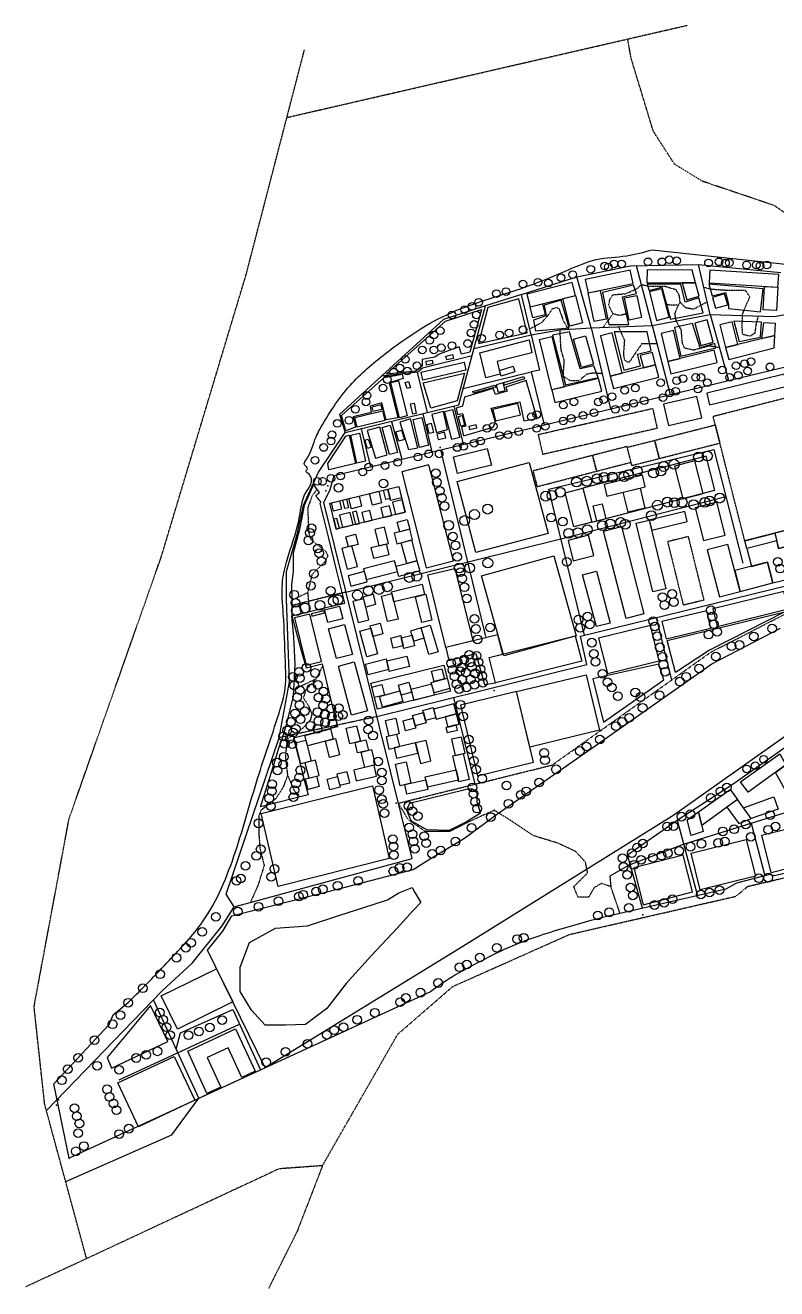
# Model space of a CAD drawing. Header units: metres. Extents: x -41 to 1419, y -123 to 1068.
# Drawn here: x -41 to 667, y -123 to 1068 of the extents above; entities that cross this region are included whole.
import ezdxf

# ---------------------------------------------------------------- set-up
doc = ezdxf.new("R2010")
doc.units = ezdxf.units.M
for name, pattern in [('Border', [0.012, 0.004, -0.001, 0.004, -0.001, 0.001, -0.001]), ('Center', [0.004, 0.0025, -0.0005, 0.0005, -0.0005]), ('DashDot', [0.006, 0.004, -0.001, 0, -0.001]), ('DASHDOTDOT', [5000, 2000, -600, 600, -600, 600, -600]), ('Dashed', [0.01, 0.005, -0.005]), ('DOT', [1200, 600, -600]), ('Hidden', [0.004, 0.002, -0.002])]:
    doc.linetypes.add(name, pattern=pattern)
for name, color, linetype, true_color in [('Buildings', 32, 'Continuous', 0xbf7500), ('bus stops', 225, 'Continuous', 0xa05c8b), ('Cycle Park', 18, 'Continuous', 0x000000), ('Green_Spaces', 3, 'Continuous', 0x1bff00), ('parking', 122, 'Continuous', 0x1ccbb2), ('Pavement', 252, 'Continuous', 0x829093), ('Playgrounds', 162, 'Continuous', 0x2734c3), ('Site', 225, 'Continuous', 0xb22c80), ('Street', 26, 'Continuous', 0x782a1d), ('Tree$Tree_type_1', 18, 'Continuous', 0x000000), ('Tree$Tree_type_2', 99, 'Continuous', 0x184c16)]:
    doc.layers.add(name, color=color, linetype=linetype, true_color=true_color)

msp = doc.modelspace()

# ---------------------------------------------------------------- linework, layer by layer
at = {"layer": 'Buildings'}
for points in [[(489.5, 815.7), (531.8, 824.7), (529.2, 837.3), (486.8, 828.4)], [(545.1, 837.4), (544.9, 825.2), (590.6, 825.2), (587.5, 837.1)], [(603.5, 825.1), (668.5, 821.1), (669.2, 833.1), (604.3, 837.1)], [(434.7, 802.6), (477.5, 813.4), (474.5, 825.4), (431.7, 814.6)], [(578.2, 825.2), (582.4, 809.3), (594.1, 812.5), (590.6, 825.2)], [(655.9, 821.9), (668.5, 821.1), (667.1, 799.1), (654.6, 799.9)], [(465.7, 810.4), (477.5, 813.4), (484.1, 787.4), (472.3, 784.4)], [(489.5, 815.7), (500.8, 818.1), (506.5, 791.1), (495.2, 788.7)], [(523.7, 811), (535.3, 813.4), (539.7, 792.4), (528.1, 790)], [(554.1, 789.8), (565.9, 792.8), (558.9, 819.7), (547.2, 816.7)], [(609.7, 801.2), (621.1, 804.4), (618.2, 814.7), (606.8, 811.5)], [(434.7, 802.6), (446.3, 805.5), (449, 795), (437.4, 792.1)], [(595.7, 766.2), (607.4, 769.3), (601.7, 790.4), (590, 787.2)], [(619, 764.2), (630.6, 767.1), (625.3, 788.6), (613.7, 785.7)], [(665.6, 775.6), (666.2, 786.9), (654.7, 787.4), (653.1, 772.6)], [(466.8, 727), (455.3, 724.2), (443.7, 771.9), (455.2, 774.7)], [(494.5, 748.5), (483.2, 745.4), (475.8, 772.2), (487.1, 775.3)], [(510.4, 737.3), (521.6, 740.1), (512.1, 778.2), (501, 775.4)], [(564.7, 751.1), (576.3, 754), (569.9, 780.3), (558.2, 777.4)], [(619, 764.2), (622.2, 752.9), (665, 764), (665.6, 775.6)], [(392.9, 735.6), (387.3, 759.3), (433.8, 771.4), (436.4, 759.2), (403.8, 751.2), (406.6, 739.2)], [(333.7, 733.6), (332, 741), (372.5, 750.3), (374.2, 742.9)], [(337.2, 747.7), (336.6, 751.3), (342.4, 752.4), (343, 748.8)], [(356.1, 752.5), (355.2, 756.2), (361.5, 757.7), (362.4, 753.9)], [(541.6, 745.1), (553.1, 747.9), (550.2, 759.6), (538.7, 756.7)], [(567.5, 739.5), (611.2, 750.2), (608.4, 761.8), (564.7, 751.1)], [(405.8, 742.6), (418.7, 746.7), (420.4, 741.4), (407.5, 737.3)], [(513.3, 725.7), (556, 736.3), (553.1, 747.9), (510.4, 737.3)], [(601.3, 721.2), (604, 710.1), (677.1, 727.9), (674.4, 739)], [(303.4, 731.1), (310.7, 732.9), (318.8, 699.9), (311.5, 698.1)], [(316.9, 731.3), (320, 732.3), (321.9, 726.6), (318.8, 725.6)], [(401.7, 728.7), (402.2, 727), (381.3, 721.2), (380.8, 722.9)], [(402.7, 729.2), (404.6, 722.1), (411.1, 723.8), (409.2, 730.9)], [(410.6, 728.9), (409.9, 731.2), (428.7, 736.9), (429.4, 734.6)], [(458.2, 712.3), (502.3, 723), (499.4, 734.9), (455.3, 724.2)], [(560.7, 710.7), (565.4, 690.7), (596.8, 698.1), (592, 718.1)], [(295.7, 704.5), (297.9, 695.5), (271.8, 689.3), (269.6, 698.3)], [(285.6, 708.1), (286.5, 704.1), (295.3, 706.2), (294.4, 710.2)], [(322.1, 711.1), (325.4, 711.8), (327.3, 702.1), (324.1, 701.4)], [(354, 703.8), (361.5, 705.7), (368.4, 679.4), (360.8, 677.4)], [(399.7, 705.9), (402.2, 695.2), (425.8, 700.7), (423.3, 711.5)], [(295.1, 688.8), (302.7, 691), (309.8, 665.4), (302.1, 663.3)], [(324.4, 696.3), (332.8, 698.3), (338.9, 672.1), (330.4, 670.1)], [(337.6, 691.8), (341.5, 692.8), (343.6, 684.2), (339.7, 683.3)], [(367.2, 699.3), (370.7, 700.1), (372.9, 691), (369.4, 690.2)], [(376.9, 689.9), (377.6, 687), (384.6, 688.6), (384, 691.5)], [(265.7, 681.7), (273.8, 683.5), (279.6, 657.1), (271.5, 655.3)], [(308.2, 684.6), (313.5, 686.3), (316.3, 677.4), (311, 675.8)], [(348.1, 677.5), (355.3, 679.2), (354.1, 684.3), (346.9, 682.6)], [(279, 676.8), (282.2, 677.9), (284.8, 670.2), (281.5, 669.1)], [(366.3, 645.5), (362.4, 661.3), (394.3, 669.1), (398.2, 653.3)], [(578.9, 621.6), (597.9, 626.5), (590, 657.3), (571, 652.4)], [(507.1, 624.2), (543.4, 632.9), (540.8, 643.8), (504.5, 635.1)], [(246, 617.4), (311, 633.2), (316.9, 608.9), (251.9, 593.1)], [(300.6, 630.7), (311, 633.2), (313.5, 622.6), (303.2, 620.1)], [(467.7, 627.3), (484.6, 631.7), (492.9, 599.7), (476, 595.3)], [(522.6, 627.9), (538.4, 631.7), (542.9, 612.7), (527.2, 608.9)], [(247.5, 617.8), (255, 619.6), (256.9, 611.8), (249.5, 610)], [(258.2, 620.4), (261.5, 621.2), (263.5, 613.2), (260.1, 612.4)], [(263.9, 621.8), (273.5, 624.1), (275.8, 614.6), (266.2, 612.3)], [(283.3, 626.5), (292.1, 628.7), (294.7, 617.8), (286, 615.7)], [(296.6, 629.8), (300.6, 630.7), (302.8, 621.9), (298.8, 620.9)], [(307.9, 606.7), (316.9, 608.9), (314.1, 620.5), (305.1, 618.3)], [(257.9, 594.6), (267.9, 597), (265.1, 608.6), (255.1, 606.2)], [(270, 597.5), (273.9, 598.5), (271.1, 610.1), (267.2, 609.1)], [(278.2, 599.5), (285.8, 601.4), (283.5, 610.6), (276, 608.8)], [(296.3, 603.9), (304.3, 605.9), (302.1, 615.1), (294.1, 613.2)], [(494.3, 615), (502.8, 616.9), (506.1, 602.6), (497.6, 600.7)], [(251.9, 593.1), (254.9, 593.8), (252.6, 603.1), (249.6, 602.4)], [(309.5, 599.7), (318.8, 602.2), (321.3, 593), (311.9, 590.6)], [(261, 585.8), (270.2, 588.2), (272.7, 578.7), (263.5, 576.3)], [(292, 577.2), (301.1, 579.4), (297.4, 594.8), (288.3, 592.6)], [(321.3, 593), (306.6, 589.1), (309.2, 579.1), (323.9, 583)], [(475.5, 563.2), (494.8, 568.2), (489.8, 587.4), (470.6, 582.4)], [(665.4, 589.2), (667.3, 582), (639, 574.8), (637.2, 582)], [(682.1, 593.5), (665.4, 589.2), (669.1, 574.8), (685.7, 579)], [(266.8, 577.2), (257.1, 574.7), (262.2, 555.2), (271.9, 557.8)], [(299.4, 579), (284.6, 575.4), (287, 565.6), (301.8, 569.1)], [(313.2, 580.2), (322.9, 582.8), (328.1, 563.3), (318.4, 560.7)], [(309.6, 553.2), (307, 563.3), (277.8, 555.6), (280.5, 545.5)], [(328.1, 563.3), (330.7, 553.6), (310.9, 548.4), (308.3, 558)], [(627.8, 553.9), (632.8, 534.3), (663.6, 542.3), (658.5, 561.8)], [(281, 543.4), (278.5, 553), (263.3, 549), (265.8, 539.4)], [(484.3, 550), (497.4, 553.4), (510.3, 504.5), (497.3, 501.1)], [(304, 534), (333, 541), (335.3, 531.4), (306.3, 524.4)], [(282.8, 507.6), (277.9, 527.4), (267.5, 524.8), (272.5, 505)], [(277.4, 529.3), (286.7, 531.6), (289.1, 521.9), (279.8, 519.6)], [(304.4, 532.4), (310.3, 508.3), (300.4, 505.9), (294.6, 530)], [(326.7, 529.3), (336.3, 531.7), (342.2, 507.3), (332.6, 505)], [(611.2, 501.3), (678.1, 517.8), (674, 534.4), (607.1, 517.9)], [(238, 468.4), (227.1, 513), (212.6, 509.5), (223.5, 464.9)], [(229, 511), (241, 514), (240.5, 516.1), (228.5, 513.1)], [(244, 505), (241, 517), (255.1, 520.5), (258.1, 508.5)], [(563.1, 489.6), (605.3, 499.6), (601.4, 516.1), (559.1, 506.1)], [(252.1, 471), (244.7, 499), (259.7, 503), (267.2, 475)], [(283.9, 501.8), (293.3, 504.3), (295.9, 494.4), (286.5, 491.9)], [(332, 500), (340.6, 502.5), (348, 477.5), (339.4, 475)], [(507.6, 456.8), (556.6, 469), (548.3, 502.3), (499.3, 490.2)], [(284.5, 499.8), (290.9, 475.5), (280.7, 472.7), (274.2, 497)], [(303.3, 490.4), (312.7, 492.7), (315.1, 483.1), (305.6, 480.8)], [(313.2, 490.7), (323.5, 493.2), (325.9, 483), (315.6, 480.6)], [(324.8, 487.5), (334.8, 490.5), (332, 500), (322, 497)], [(402.2, 448.2), (396.2, 472.1), (477.4, 492.4), (483.4, 468.5)], [(254, 464), (269, 468), (281.4, 421.6), (266.4, 417.6)], [(279.5, 465.9), (299, 470.7), (301.5, 460.6), (282, 455.7)], [(284.7, 447.8), (353.4, 464.9), (359.6, 440.4), (290.9, 423.2)], [(299.5, 468.8), (318.6, 473.4), (320.9, 463.5), (301.9, 458.9)], [(341.5, 448.5), (356.5, 452.6), (359.2, 442.8), (344.2, 438.7)], [(341.8, 459.1), (351.5, 461.5), (353.9, 451.8), (344.3, 449.4)], [(297.4, 436.6), (288.1, 434.3), (285.6, 444.2), (294.9, 446.5)], [(323.1, 439.3), (313.2, 436.6), (310.7, 446.1), (320.5, 448.8)], [(342, 446.8), (322.4, 441.8), (325, 431.7), (344.6, 436.8)], [(314.7, 430.5), (295.6, 425.2), (292.8, 435.3), (311.9, 440.6)], [(326.4, 407.7), (323.8, 417.5), (334.1, 420.3), (336.7, 410.4)], [(336.1, 412.7), (333.5, 422.2), (343.3, 424.8), (345.8, 415.3)], [(343.7, 423.2), (346.2, 413.8), (365.2, 418.8), (362.7, 428.2)], [(365.2, 418.8), (354.8, 416), (357.3, 406.3), (367.8, 409.1)], [(261.4, 405.4), (271.2, 407.7), (274.7, 393.1), (264.9, 390.7)], [(298.5, 412.5), (308, 414.7), (311.4, 400.1), (301.9, 397.9)], [(314.9, 412.3), (324.5, 414.8), (327, 405.4), (317.4, 402.8)], [(365.1, 408.4), (355.4, 406), (356.6, 401.2), (366.3, 403.6)], [(228.4, 374.3), (218.5, 371.8), (213.5, 391.6), (223.4, 394.1)], [(224.7, 388.9), (222.3, 398.5), (246.6, 404.7), (249, 395.1)], [(241.7, 393.3), (251.2, 395.7), (255.1, 380.3), (245.7, 377.9)], [(269.8, 391.9), (280, 394.3), (282.3, 384.5), (272.1, 382.1)], [(309.1, 399.6), (298.9, 397.2), (301.6, 385.6), (311.8, 388)], [(326.8, 391.5), (331.3, 372.2), (341.1, 374.5), (336.7, 393.8)], [(364, 379.8), (373.4, 381.9), (370, 397), (360.6, 394.9)], [(275.4, 382.8), (285.2, 385.2), (288.6, 370.7), (278.8, 368.4)], [(306.7, 386.8), (308.9, 377.1), (329, 381.8), (326.8, 391.5)], [(367.6, 354.7), (362, 379.4), (371.7, 381.5), (377.2, 356.9)], [(640.3, 345), (633.2, 354.9), (670.2, 381.2), (676, 370.8)], [(226.1, 358.3), (236, 360.8), (232.3, 375.3), (222.4, 372.8)], [(287.6, 370.5), (268.4, 365.9), (270.8, 355.7), (290, 360.2)], [(317.9, 373.8), (322.4, 353.5), (312.2, 351.2), (307.7, 371.5)], [(676, 370.8), (691.7, 342.4), (681.3, 336.5), (666.1, 363.7)], [(235.9, 350.3), (225.6, 347.7), (223.1, 357.5), (233.4, 360.1)], [(253.1, 359.7), (255.5, 349.7), (245.9, 347.4), (243.5, 357.4)], [(262.2, 364.4), (252.5, 362.1), (255, 351.7), (264.7, 354)], [(337.9, 349.8), (335.7, 359.4), (365, 366), (367.2, 356.4)], [(316.5, 352.2), (336.3, 356.6), (338.4, 347.5), (318.6, 343.1)], [(593.6, 326.5), (623.3, 347.5), (630.2, 338.2), (596.6, 313.8)], [(630.2, 338.2), (620.3, 331), (631.5, 315.6), (643.3, 320.2)], [(636, 330.2), (664.5, 340.6), (668.6, 329), (643.3, 320.2)], [(598, 308), (586.7, 304.3), (582.9, 318.9), (593.6, 326.5)], [(653.4, 304.4), (702.6, 316.7), (711.4, 281.5), (662.2, 269.2)], [(586.6, 287.7), (638.6, 300.5), (647.2, 265.9), (595.1, 253.1)], [(40, 85), (93, 110), (76.9, 144), (35.9, 95)], [(143, 67), (130, 61), (112, 101), (157, 122), (175.5, 82), (163, 76.2), (150, 104), (130.1, 95)], [(46, 71), (99, 96), (118.5, 54.6), (65.5, 29.6)]]:
    msp.add_lwpolyline(points, close=True, dxfattribs=at)
at = {"layer": 'Buildings', "linetype": 'DashDot'}
for points in [[(607.3, 699.4), (680.3, 718), (710.2, 600.6), (637.2, 582)], [(550.3, 706.8), (554.6, 688), (446.9, 663.5), (442.6, 682.3)], [(609.3, 691.3), (613.8, 673.9), (556.6, 659.4), (552.2, 676.7)], [(493.6, 662.5), (497.5, 647.7), (530, 656.1), (526.2, 670.9)], [(437.5, 647.9), (441.3, 633.1), (497.5, 647.7), (493.6, 662.5)], [(579.1, 521.6), (598.8, 526.4), (584.1, 586), (564.4, 581.2)]]:
    msp.add_lwpolyline(points, close=True, dxfattribs=at)
at = {"layer": 'Buildings', "linetype": 'Border'}
msp.add_lwpolyline([(552.2, 676.7), (556.6, 659.4), (530.8, 652.8), (526.4, 670.2)], close=True, dxfattribs=at)
at = {"layer": 'Buildings', "linetype": 'DASHDOTDOT'}
for points in [[(366, 638), (434, 656), (451.7, 589), (383.7, 571)], [(389, 549), (457, 568), (478.1, 492.6), (410.1, 473.6)]]:
    msp.add_lwpolyline(points, close=True, dxfattribs=at)
at = {"layer": 'Buildings', "linetype": 'Continuous'}
for points in [[(547.1, 601.6), (549.4, 592.1), (582.9, 600.2), (580.6, 609.8)], [(598.3, 582.2), (618.7, 587.4), (610.7, 618.5), (590.4, 613.2)], [(550.6, 533.8), (534.8, 598.6), (547.1, 601.6), (562.9, 536.8)], [(504, 591), (521, 595.4), (542.1, 513.2), (525.2, 508.8)], [(601.7, 573.6), (613.2, 529.2), (632.8, 534.3), (621.3, 578.7)]]:
    msp.add_lwpolyline(points, close=True, dxfattribs=at)
at = {"layer": 'bus stops'}
for p in [(244, 634), (308.5, 334.7), (541, 229.6), (-12, 50), (-10, 55)]:
    msp.add_point(p, dxfattribs=at)
at = {"layer": 'Cycle Park'}
for p in [(350, 670), (242, 629), (401, 441)]:
    msp.add_point(p, dxfattribs=at)
at = {"layer": 'Green_Spaces'}
for points in [[(535, 815), (532.2, 823), (503, 816), (509, 786), (528, 786), (522, 812)], [(545, 824), (547, 818), (559, 821), (567, 791), (598, 797), (594, 811), (581, 807), (577, 824)], [(603.2, 824), (606.3, 813), (619, 816), (622, 805), (622, 801), (652, 798), (654.6, 819.5)], [(386, 768), (432, 778), (424, 810), (395, 802)], [(378, 760), (370, 758), (368, 765), (349, 758), (345, 755), (333, 753), (333, 747), (327, 742), (299, 739), (355, 789), (389, 800)], [(438, 790), (440, 780), (471.5, 782.9), (464, 809), (448, 804), (450, 794)], [(571, 783), (577, 756), (610, 764), (609, 768), (595, 764), (588, 787)], [(627, 789), (632, 770), (652, 774), (653, 788)], [(456, 776), (468, 729), (499, 736), (495, 747), (482, 744), (472, 779)], [(514, 779), (523, 743), (539, 747), (536, 758), (549, 761), (545, 779)], [(302, 731), (310, 698.1), (299, 696), (295, 712), (284, 709), (285, 703), (268, 699), (270, 689), (261, 685.8), (257, 700), (297, 735.9), (314, 739), (315, 735)], [(334, 731), (373, 740), (366, 714), (341, 707)], [(365, 707), (366.4, 701.1), (371, 702), (374, 690), (370, 689), (372, 681), (400, 689), (402, 694), (398, 707), (425, 713), (429, 695.2), (441.4, 697.4), (431, 733), (412, 727), (413, 723), (402.2, 720), (400, 725.6), (373, 717.3), (371, 709)], [(342, 701), (346.6, 684), (357, 687), (353, 704)], [(312, 694), (320, 668), (329, 669.8), (322, 697)], [(264, 681.7), (270, 655), (245, 649), (244, 655), (261, 680.7)], [(281, 686), (289, 660), (300, 663), (293, 689)], [(336.8, 556.6), (362.4, 563.2), (339.4, 653.5), (313.7, 646.9)], [(210, 511.3), (226.7, 515.3), (243.4, 519.4), (260.1, 523.4), (252.3, 554.7), (244.6, 585.9), (236.8, 617.2), (237.1, 617.7), (237.3, 618.3), (237.5, 618.8), (235.9, 620.6), (234.3, 622.4), (232.7, 624.2), (233.8, 625.3), (234.9, 626.5), (236.1, 627.6), (234.3, 630.1), (232.5, 632.5), (230.7, 635), (228, 629.4), (221.8, 615.2), (217.2, 592.8), (211.4, 570.5), (211.4, 553.2), (209.8, 540.7), (210.2, 527.5), (210, 518)], [(338.4, 549.8), (363.9, 556), (380.7, 487.6), (355.3, 481.3)], [(572, 458), (564, 488), (675, 515), (604, 479)], [(210, 511.3), (214.5, 494.9), (219, 478.6), (223.5, 462.3), (228.5, 463.5), (233.6, 464.7), (238.6, 466), (243.4, 446.2), (248.2, 426.4), (253, 406.7), (239.2, 403.1), (225.5, 399.6), (211.7, 396), (216.3, 378.2), (220.9, 360.3), (225.5, 342.5), (210.5, 338.8), (195.6, 335.1), (180.6, 331.3), (186.4, 349.7), (192.1, 368.1), (197.9, 386.5), (200.7, 394.4), (205.5, 409.9), (211.7, 435.5), (213.1, 465.6), (212, 491.6), (210.4, 507.5)], [(494, 452), (504, 411), (561, 451), (556.2, 465.6)], [(321.1, 334.3), (318.1, 328.3), (322.2, 318.4), (337, 310), (358.8, 309.4), (373.8, 316.9), (388, 325.5), (384.9, 336.1), (384.8, 344.6), (380.2, 348), (376.8, 348), (374.8, 347.5), (356.9, 343.1), (339, 338.7)], [(323.4, 255.2), (326.2, 250.5), (329, 245.8), (331.8, 241.1), (324.3, 233.1), (309.2, 216.7), (284.8, 190.8), (261.3, 164.7), (243, 141.3), (223, 126), (204.2, 125.5), (185, 125.5), (172, 139.5), (161.4, 157.3), (161.3, 180), (170, 203.3), (194.7, 216.9), (224.8, 219.2), (255.2, 229.2), (277.9, 236.5), (300.4, 243.6), (311, 250.3)]]:
    msp.add_lwpolyline(points, close=True, dxfattribs=at)
at = {"layer": 'parking'}
for points in [[(588, 251), (579, 285.7), (532.5, 273.7), (541.5, 239)], [(87, 153), (139.1, 178.6), (154.4, 147.4), (102.4, 121.8)]]:
    msp.add_lwpolyline(points, close=True, dxfattribs=at)
at = {"layer": 'Pavement'}
for points in [[(484.6, 631.7), (492.9, 599.7), (609, 629.8), (600.7, 661.8)], [(639, 574.8), (643.4, 557.9), (658.5, 561.8), (663.6, 542.3), (693.5, 549.7), (688.7, 569.2), (715.5, 575.9), (710.2, 600.6), (682.1, 593.5), (685.7, 579), (669.1, 574.8), (667.3, 582)], [(355.3, 481.3), (358.2, 469.2), (383.6, 475.9), (391.7, 446.6), (402.2, 448.2), (396.2, 472.1), (409, 475.3), (404.4, 493.4)]]:
    msp.add_lwpolyline(points, close=True, dxfattribs=at)
msp.add_point((0, 0), dxfattribs=at)
at = {"layer": 'Playgrounds'}
for points in [[(434.6, 387.6), (421.9, 439.9), (487.7, 455.8), (500.3, 403.5)], [(385.1, 360.5), (438, 373.3), (421.9, 439.9), (369, 427.1)], [(197.1, 256.1), (181.2, 324.9), (286, 351.2), (301.9, 282.4)]]:
    msp.add_lwpolyline(points, close=True, dxfattribs=at)
at = {"layer": 'Site'}
for points in [[(549.9, 856.4), (763.6, 833.5)], [(680, 400.9), (570.2, 323.4), (371.4, 199.6), (185, 85.3), (130.4, 196.2), (144.9, 214.2), (153.6, 228.5), (260.3, 255.6), (324.6, 272.2), (339.1, 281.4), (372.8, 301.8), (404, 324.6), (496.2, 388.7), (606.1, 466.1), (670.9, 499.7)], [(749, 285.4), (665, 266.3), (660.9, 267.4), (629.4, 259.3), (619.2, 253.6), (514, 229.6)], [(340.9, 157), (200, 92.2), (0, 0), (-14.4, 70.1), (37.7, 126.2), (41.5, 135.3), (55.9, 147)]]:
    msp.add_lwpolyline(points, dxfattribs=at)
for points, knots in [([(55.9, 147), (69.1, 159.7), (92.7, 184.7), (133.7, 227.5), (158.5, 288.8), (176.1, 355.7), (194.1, 406.3), (205.2, 442.7), (203.5, 475), (202.9, 507.5), (199.7, 539.1), (206.3, 570), (217.9, 597.7), (219.5, 625), (230.2, 636.5), (227.6, 643.5), (225.6, 645.7), (222.5, 647.6), (226.7, 650.6), (219.8, 653.8), (229.1, 665), (230.2, 675.6), (243.3, 699.5), (261.8, 728.6), (305.2, 765.1), (356.6, 799.7), (418.7, 815.9), (463.5, 834.1), (497, 849.1), (524.6, 849.4), (542, 854.1), (549.9, 856.4)], [176.586161, 176.586161, 176.586161, 176.586161, 231.489652, 279.770102, 353.010501, 425.780322, 487.882744, 514.534218, 538.785808, 583.927401, 612.608908, 633.171974, 677.952531, 701.811468, 714.405968, 718.329221, 722.513347, 724.178666, 727.1896, 731.772165, 737.88204, 760.362679, 767.534482, 818.493791, 863.368493, 936.312272, 1002.232651, 1054.110188, 1081.976539, 1111.029995, 1135.649885, 1135.649885, 1135.649885, 1135.649885]), ([(514, 229.6), (499.4, 226.1), (475.8, 219.8), (445.1, 210.3), (418.6, 201), (392.4, 188), (365, 173.9), (348.5, 162.7), (340.9, 157)], [2887.508928, 2887.508928, 2887.508928, 2887.508928, 2932.774022, 2960.550337, 2984.147638, 3016.940315, 3048.145277, 3076.497236, 3076.497236, 3076.497236, 3076.497236])]:
    msp.add_open_spline(points, degree=3, knots=knots, dxfattribs=at)
at = {"layer": 'Street', "linetype": 'Dashed'}
for p, q in [((530, 1037), (526.8, 1055.1)), ((551, 968), (530, 1037)), ((571, 937), (551, 968)), ((597, 921), (571, 937)), ((665, 898), (597, 921)), ((703, 872), (665, 898)), ((320, 319), (310.5, 334.7)), ((401, 328), (381, 319)), ((417, 318), (401, 328)), ((336, 308), (320, 319)), ((381, 319), (359, 308)), ((438, 304), (417, 318)), ((359, 308), (336, 308)), ((461, 297), (438, 304)), ((478, 289), (461, 297)), ((487, 279), (478, 289)), ((489, 269), (487, 279)), ((476, 256), (489, 269)), ((480, 246), (476, 256)), ((495, 255), (490, 246)), ((502, 259), (495, 255)), ((511, 256), (502, 259)), ((519.5, 230.9), (511, 256)), ((490, 246), (480, 246))]:
    msp.add_line(p, q, dxfattribs=at)
at = {"layer": 'Street', "linetype": 'Hidden'}
for p, q in [((167, 833), (222, 1045)), ((87, 567), (167, 833)), ((0, 320), (87, 567)), ((640, 256.3), (993, 339)), ((-33, 143), (0, 320)), ((629, 247), (640, 256.3)), ((472, 211), (629, 247)), ((362, 162), (472, 211)), ((310, 117), (362, 162)), ((-23, 51), (-33, 143)), ((239, -7), (310, 117)), ((198, -10), (5, -100)), ((239, -7), (198, -10)), ((239, -7), (215, -69)), ((215, -69), (188, -123)), ((5, -100), (-41.3, -121.4))]:
    msp.add_line(p, q, dxfattribs=at)
at = {"layer": 'Street'}
for p, q in [((478.7, 831), (529, 841.1)), ((529, 841.1), (593.6, 842.4)), ((593.6, 842.4), (671.1, 835)), ((426.5, 814.3), (478.7, 831)), ((426.5, 814.3), (392.6, 803.4)), ((392.6, 803.4), (353, 790.8)), ((353, 790.8), (255, 701)), ((549.9, 785), (604.7, 795.3)), ((604.7, 795.3), (664.8, 793.5)), ((664.8, 793.5), (689.5, 797.9)), ((435.7, 776.3), (462.9, 780.9)), ((435.7, 776.3), (443.7, 743)), ((462.9, 780.9), (492.2, 782.7)), ((492.2, 782.7), (549.9, 785)), ((371.7, 725.7), (435.9, 741.2)), ((443.7, 743), (435.9, 741.2)), ((435.9, 741.2), (447.9, 691.3)), ((260.4, 684.1), (367.5, 710.1)), ((255, 701), (260.4, 684.1)), ((235.1, 646.8), (260.4, 684.1)), ((452.3, 630.6), (608, 668.2)), ((608, 668.2), (635.5, 561)), ((221, 615.5), (235.1, 646.8)), ((486.2, 493), (452.3, 630.6)), ((215, 588), (221, 615.5)), ((205, 553.2), (215, 588)), ((482.2, 492), (775.3, 564.2)), ((205, 527), (205, 553.2)), ((208, 449), (205, 527)), ((488.4, 465.5), (482.2, 492)), ((290.2, 416.3), (488.4, 465.5)), ((198, 396.4), (208, 449)), ((148, 249), (198, 396.4)), ((626.4, 352.8), (690, 397.9)), ((573.3, 318.6), (626.4, 352.8)), ((579.4, 296), (707.2, 335.7)), ((526.7, 286), (573.3, 318.6)), ((540.7, 235.7), (526.7, 286)), ((529.2, 276.9), (579.4, 296)), ((529.2, 276.9), (510, 266)), ((510, 266), (511, 256)), ((155.6, 237.1), (148, 249)), ((105.1, 118.3), (154.3, 140.2)), ((154.3, 140.2), (180.6, 83.2)), ((101.1, 102.8), (105.1, 118.3)), ((122.5, 56.5), (180.6, 83.2)), ((97, 22), (122.5, 56.5)), ((-3.2, -21.8), (97, 22))]:
    msp.add_line(p, q, dxfattribs=at)
at = {"layer": 'Street', "linetype": 'DashDot'}
for p, q in [((536, 820), (539.8, 823.6)), ((539.8, 823.6), (547, 822)), ((547, 822), (562, 822)), ((562, 822), (572, 819)), ((509, 804), (510, 810)), ((510, 810), (513, 814)), ((513, 814), (525, 815)), ((525, 815), (536, 820)), ((572, 819), (575, 814)), ((575, 814), (576, 807)), ((606, 819), (598.7, 820.8)), ((620, 818), (606, 819)), ((638, 818), (620, 818)), ((642, 812), (638, 818)), ((638, 803), (642, 812)), ((452, 795), (456, 801)), ((456, 801), (460, 802)), ((460, 802), (462, 801)), ((462, 801), (466, 789.5)), ((513, 796), (509, 804)), ((568, 804), (562.7, 804.9)), ((574.5, 804), (568, 804)), ((573, 801), (571, 796)), ((576, 807), (573, 801)), ((576, 807), (581, 802)), ((581, 802), (589, 800.5)), ((589, 800.5), (601.8, 807.4)), ((634.7, 794.4), (638, 803)), ((434.3, 781.9), (446, 788)), ((446, 788), (452, 795)), ((466, 789.5), (470.7, 781.4)), ((513, 796), (503.5, 783.2)), ((519, 794.4), (513, 796)), ((526.8, 796), (519, 794.4)), ((571, 796), (572.3, 789.2)), ((572.3, 789.2), (577, 781)), ((634.7, 794.4), (634.5, 785)), ((648, 786), (650.1, 794)), ((464, 762), (462.9, 780.9)), ((524, 771), (518.3, 783.7)), ((577, 781), (578, 769)), ((634.5, 785), (634.7, 777)), ((634.7, 777), (642, 775)), ((642, 775), (647, 778)), ((647, 778), (648, 786)), ((523, 758), (524, 771)), ((540, 767.7), (534, 759)), ((554.4, 767.6), (540, 767.7)), ((578, 769), (580, 764)), ((580, 764), (589, 762)), ((589, 762), (604, 766)), ((604, 766), (613.2, 764.3)), ((467, 752), (464, 762)), ((466, 737), (467, 752)), ((524, 752), (523, 758)), ((528, 750), (524, 752)), ((534, 759), (528, 750)), ((488, 739), (481, 733)), ((494, 740), (488, 739)), ((502.5, 739.8), (494, 740)), ((473, 732.7), (466, 737)), ((481, 733), (473, 732.7)), ((229, 624), (225, 613)), ((233.8, 630.7), (229, 624)), ((225, 613), (226, 589)), ((226, 589), (228, 583)), ((228, 583), (242, 572)), ((242, 572), (244, 568)), ((241, 562), (229, 550)), ((244, 568), (241, 562)), ((229, 550), (228, 546)), ((228, 546), (225, 533)), ((225, 533), (226.7, 515.3)), ((239.1, 463.9), (232.9, 451.8)), ((232.9, 451.8), (212, 441.7)), ((223, 441), (221, 434)), ((232.9, 451.8), (223, 441)), ((221, 434), (226, 426)), ((226, 426), (229, 419)), ((229, 419), (227.5, 413)), ((227.5, 413), (219, 404)), ((207, 396), (205, 390)), ((219, 404), (207, 396)), ((205, 390), (204, 378)), ((204, 378), (206, 361)), ((206, 361), (202, 350)), ((206, 361), (212, 347)), ((202, 350), (195, 339)), ((212, 347), (218, 340.6)), ((195, 339), (181, 328)), ((181, 328), (179, 323)), ((179, 323), (179, 305)), ((179, 305), (180, 292)), ((180, 292), (184, 276)), ((184, 276), (178, 257)), ((178, 257), (171, 241.3))]:
    msp.add_line(p, q, dxfattribs=at)
at = {"layer": 'Street', "linetype": 'DOT'}
for p, q in [((240.2, 618), (246.1, 630.3)), ((323.4, 282.4), (240.2, 618)), ((155.6, 237.1), (323.4, 282.4)), ((144.4, 219.2), (155.6, 237.1)), ((116.5, 184.2), (144.4, 219.2)), ((87.5, 157.6), (116.5, 184.2))]:
    msp.add_line(p, q, dxfattribs=at)
at = {"layer": 'Street', "linetype": 'Center'}
for p, q in [((605.4, 477.2), (766.3, 559.7)), ((455.6, 370.7), (605.4, 477.2)), ((310.5, 334.7), (455.6, 370.7))]:
    msp.add_line(p, q, dxfattribs=at)
at = {"layer": 'Street', "linetype": 'Hidden'}
for points in [[(205.4, 981.1), (583, 1068)], [(16.5, -94.6), (-23, 51)]]:
    msp.add_lwpolyline(points, dxfattribs=at)
at = {"layer": 'Street'}
for points in [[(549.9, 785), (535.2, 841.2)], [(604.7, 795.3), (593.6, 842.4)], [(492.2, 782.7), (478.7, 831)], [(435.7, 776.3), (426.5, 814.3)], [(367.5, 710.1), (392.6, 803.4)], [(604.7, 795.3), (621.8, 733.3)], [(381.8, 763.3), (435.7, 776.3)], [(492.2, 782.7), (510.6, 706.5)], [(549.9, 785), (566.9, 720)], [(333.3, 745), (380, 756.7)], [(328.6, 741), (294.7, 737.3)], [(328.6, 741), (333.3, 745)], [(337.9, 702.9), (328.6, 741)], [(362.9, 708.9), (371.6, 673)], [(303.9, 694.6), (313.7, 659)], [(333.5, 701.8), (342.2, 665.9)], [(275.4, 687.7), (284.1, 651.9)], [(392.9, 491.8), (350.5, 667.9)], [(463.8, 583.9), (619.3, 623.9)], [(261.1, 533.7), (463.8, 583.9)], [(553.5, 509.6), (568, 450.7)], [(362.4, 434.2), (382.7, 352.6)], [(573.3, 318.6), (592.5, 247.5)], [(643.3, 315.9), (656.1, 266.2)], [(122.5, 56.5), (79.7, 149.2)], [(47.2, 73.9), (160.7, 126.3)]]:
    msp.add_lwpolyline(points, dxfattribs=at)
at = {"layer": 'Street', "linetype": 'DOT'}
for points in [[(249.9, 643.6), (752.7, 764.8)], [(246.1, 630.3), (249.9, 643.6)], [(-21.4, 45.1), (87.5, 157.6)]]:
    msp.add_lwpolyline(points, dxfattribs=at)
at = {"layer": 'Street', "linetype": 'DashDot', "ltscale": 100}
msp.add_lwpolyline([(261.1, 533.7), (210.1, 521)], dxfattribs=at)
at = {"layer": 'Street', "linetype": 'DashDot'}
for points in [[(225, 533), (210.1, 526)], [(290.2, 416.3), (198, 396.4)]]:
    msp.add_lwpolyline(points, dxfattribs=at)
at = {"layer": 'Tree$Tree_type_1'}
for centre in [(345.8, 645.8), (254, 631.9), (296.4, 636), (346.8, 637.2), (349.6, 629.1), (351.6, 622.5), (354.1, 614.8), (454.6, 603.9), (228.6, 593.9), (465.6, 600.1), (225.7, 582.4), (227.2, 589.6), (362, 586.1), (234.6, 574.7), (235.8, 570.4), (364.3, 577.7), (238.1, 562.7), (365.9, 567), (469.3, 562.2), (668.4, 562.2), (670.6, 555.8), (230.8, 551), (369.2, 552.4), (370.8, 546.5), (228, 539.7), (246.7, 534.9), (372.8, 538.2), (568.8, 531.9), (212.4, 531.2), (213.5, 523.6), (375, 527.6), (559.7, 528.9), (561.4, 521.5), (570.2, 524.3), (382.3, 508.5), (489, 510.6), (605.2, 516.7), (606.6, 510.7), (383.7, 498.9), (397, 500.3), (480.3, 507.7), (482.1, 500.1), (491.2, 503.2), (550.9, 506.3), (552.3, 501.2), (607.9, 503.4), (611.1, 496.2), (662.9, 499.4), (385.2, 489.1), (492.9, 486), (554.7, 492.1), (603, 493.6), (645.8, 491.9), (377.3, 474.6), (384.3, 473.6), (494.9, 475.5), (557.1, 481.6), (559.5, 472.7), (609.8, 473), (624.8, 482.7), (632.1, 483.8), (223.9, 462.4), (360.4, 466.6), (366.3, 467.9), (370, 462.7), (372.6, 470.2), (378.6, 467.4), (379.9, 463.1), (386, 467.7), (387.9, 460.9), (496.4, 468), (560.4, 465.3), (594.1, 461.7), (211, 453.8), (216.9, 458.4), (217.6, 452.6), (232, 457.4), (361.7, 460.3), (363.6, 454.3), (368.9, 459.1), (370.6, 451.3), (374.2, 457.8), (378.7, 451.4), (383, 457.1), (389.6, 454.6), (503, 456.7), (507.8, 448.8), (562.2, 458.6), (576, 449.3), (581.8, 453.9), (212.3, 445.8), (217.6, 441.2), (228.7, 442.9), (234.7, 446.2), (239.9, 439.9), (365.5, 447), (367.9, 442.2), (374.8, 443.7), (382.4, 446.2), (390.2, 448.1), (511.8, 443.7), (534, 439), (215, 434.6), (217.3, 427.2), (235.3, 434.3), (239.6, 426.8), (242.1, 433.1), (369, 427.5), (517.6, 435.6), (538.8, 434.8), (556.9, 436.4), (213.1, 419.2), (218.1, 413.8), (222.3, 421.4), (234.3, 420.6), (241.2, 418.2), (247.1, 423.9), (247.9, 416.4), (253.9, 416.7), (254.3, 424.2), (258.2, 418), (371.7, 416.5), (528.2, 415.1), (540.9, 424.6), (205.8, 403.3), (209.2, 411.3), (211.4, 401.2), (213.9, 404.8), (227.7, 407.7), (234.4, 404.9), (235.1, 412.1), (241.5, 411), (248.5, 409.9), (282.1, 404.1), (282.3, 412.6), (515.7, 407.4), (521.7, 411.5), (202, 397.7), (203.3, 390.6), (208.2, 395.4), (210.4, 390.3), (286.6, 398.4), (377, 394.7), (500.5, 394.7), (202.5, 378.5), (379.2, 385.3), (448.1, 382), (481.6, 383.9), (487.9, 388.1), (195.9, 372.9), (196.6, 365.6), (201.8, 371.2), (218.1, 365.7), (291.5, 374), (381.8, 374.7), (383.8, 366.5), (448.8, 375.3), (459.2, 366.6), (214, 353.3), (216.9, 358.9), (295, 363.7), (295, 356.1), (389.5, 357.8), (443.3, 354.2), (191.1, 346), (191.6, 352.6), (212.5, 347), (292.3, 347.1), (380.4, 349.6), (381.4, 343.5), (412.6, 351.3), (426.1, 342.5), (431, 345.8), (188.7, 339.3), (190.2, 332), (211.5, 340.4), (295, 338.4), (296.3, 334.1), (320.1, 332.1), (383, 336.1), (384.8, 329.6), (414.3, 334.2), (297.4, 325.3), (323.9, 327.2), (328.9, 322.5), (397.7, 321.6), (178.7, 315.7), (320.8, 311.8), (379.6, 311.4), (305.4, 300.8), (305.9, 293.9), (323.8, 305.4), (324.7, 298.7), (334.9, 303.6), (336.8, 297), (364.3, 298.5), (176.6, 285.1), (180.7, 291.3), (306.3, 285.8), (326.1, 291.7), (342.5, 286.9), (350.4, 290.1), (522, 282.8), (166.4, 275.6), (193.6, 272.7), (305.8, 270.6), (311.7, 273.6), (318.8, 274.3), (522.8, 274.6), (158, 261.6), (161.9, 263.7), (190.7, 265.2), (272.7, 261.5), (526.3, 267.1), (216.8, 246.8), (220.8, 248.4), (233.1, 251.5), (239.3, 253.5), (253.3, 256.8), (529.5, 255.2), (531.6, 247.6), (178.7, 237.1), (197.6, 242.3), (527.9, 236.1), (138.5, 227.5), (159.2, 232.6), (498.7, 228.8), (509.4, 231.8), (125.6, 213.4), (115, 203.1), (403.3, 198.4), (422.5, 206.6), (428.7, 207.8), (101.2, 189), (110.1, 198.3), (387.4, 189.3), (368.3, 180), (375.1, 182.7), (85.9, 173.4), (348.2, 165.2), (69.5, 160.2), (317.6, 151.2), (331.3, 156.1), (55.7, 146.6), (312.1, 147.1), (48.4, 134.9), (85.6, 137.3), (88.7, 130.6), (144.3, 130.1), (271.6, 130.6), (288.3, 137.2), (41.1, 126.3), (92, 123.5), (95.4, 116.1), (112.7, 115.9), (122.5, 119.4), (132.8, 123.3), (243, 116.3), (250.1, 120.8), (258.8, 123.6), (24.1, 111.3), (224.8, 107.9), (8.6, 94.6), (63.4, 94.5), (72.8, 97.5), (83.4, 100.8), (204.2, 100.3), (-1.3, 83.9), (26.5, 87.2), (47.3, 83.4), (185.9, 90.6), (-6.9, 73.5), (35.8, 65), (38.1, 57.8), (5.2, 47.2), (42, 51.6), (44.6, 45.4), (7.2, 39.7), (9.7, 32.8), (8.6, 23.7), (47.3, 22.8), (56.3, 27.9), (14, 11.5), (6.3, 6.5)]:
    msp.add_circle(centre, 4.11, dxfattribs=at)
at = {"layer": 'Tree$Tree_type_2'}
for centre, radius in [((514, 843), 3.61), ((521, 843), 3.61), ((546, 845), 3.61), ((559, 845), 3.61), ((566, 847), 3.61), ((573, 846), 3.61), ((603, 844), 3.61), ((613, 845), 3.61), ((619, 844), 3.61), ((622.6, 844.1), 3.61), ((475, 833), 3.61), ((492, 838), 3.61), ((505, 841), 3.61), ((508.5, 840.2), 3.61), ((639, 842), 3.61), ((648, 842), 3.61), ((651.5, 841.2), 3.61), ((658, 842), 3.61), ((428, 824), 3.61), ((442.1, 825.7), 3.61), ((452, 825), 3.61), ((464, 830), 3.61), ((386.2, 806.8), 3.61), ((403, 815), 3.61), ((412, 817), 3.61), ((361, 795), 3.61), ((373, 800), 3.61), ((380, 803), 3.61), ((384, 795), 3.61), ((382, 786), 3.61), ((340, 771), 3.61), ((344, 776), 3.61), ((350, 780), 3.61), ((379, 778), 3.61), ((389, 773), 3.61), ((406, 776), 3.61), ((415, 778), 3.61), ((428, 781), 3.61), ((333, 762), 3.61), ((344, 762), 3.61), ((351, 764), 3.61), ((361, 766), 3.61), ((376, 768), 3.61), ((317, 753), 3.61), ((328, 747), 3.61), ((629, 747), 3.61), ((637, 749), 3.61), ((643, 751), 3.61), ((306, 741), 3.61), ((312, 745), 3.61), ((319, 742), 3.61), ((579, 735), 3.61), ((591, 736), 3.61), ((596, 736), 3.61), ((616, 743), 3.61), ((623, 736), 3.61), ((631, 738), 3.61), ((640, 742), 3.61), ((661, 746), 3.61), ((296, 726), 3.61), ((300, 734), 3.61), ((524, 724), 3.61), ((534, 726), 3.61), ((558, 731), 3.61), ((572, 723), 3.61), ((573, 733), 3.61), ((593, 725), 3.61), ((602, 731), 3.61), ((280, 713), 3.61), ((281, 719), 3.61), ((476, 713), 3.61), ((499, 713), 3.61), ((504, 715), 3.61), ((512, 718), 3.61), ((532.5, 711.7), 3.61), ((542.3, 714.1), 3.61), ((560, 717), 3.61), ((566.5, 721.4), 3.61), ((270, 706), 3.61), ((441, 701), 3.61), ((466, 710), 3.61), ((484.6, 700.2), 3.61), ((494.9, 702.7), 3.61), ((515, 706), 3.61), ((525, 708), 3.61), ((253, 692.7), 3.61), ((264, 695.6), 3.61), ((394, 688), 3.61), ((400, 690), 3.61), ((436, 699), 3.61), ((441, 688), 3.61), ((449, 690), 3.61), ((466, 695), 3.61), ((473.5, 697.5), 3.61), ((247, 676), 3.61), ((248, 682), 3.61), ((388, 676), 3.61), ((405.9, 681.2), 3.61), ((414, 682), 3.61), ((424, 685), 3.61), ((240, 670), 3.61), ((339, 664), 3.61), ((349, 664), 3.61), ((366, 670), 3.61), ((372, 671), 3.61), ((382, 674), 3.61), ((232, 658), 3.61), ((282.5, 651.5), 3.61), ((298, 653), 3.61), ((310, 656), 3.61), ((329, 661), 3.61), ((560.6, 652.1), 4.64), ((570.6, 654.2), 4.64), ((593.6, 661.1), 4.64), ((602, 662), 4.64), ((247, 641), 3.61), ((256, 643), 3.61), ((277, 647), 3.61), ((497.8, 640.6), 4.64), ((504.5, 641.8), 4.64), ((512.4, 642.2), 4.64), ((523.4, 642.5), 4.64), ((527.7, 644.4), 4.64), ((535.8, 647.8), 4.64), ((551.1, 645.9), 4.64), ((558.2, 647.9), 4.64), ((234, 638), 3.61), ((463.2, 627.7), 4.64), ((478.5, 637.4), 4.64), ((488.2, 638.2), 4.64), ((449.4, 624.1), 4.64), ((455.4, 624.8), 4.64), ((554.9, 615.6), 4.64), ((564.1, 618.5), 4.64), ((570.7, 618), 4.64), ((578.1, 618.4), 4.64), ((589, 616.1), 4.64), ((599.6, 618.3), 4.64), ((604.1, 619.6), 4.64), ((613.6, 622.3), 4.64), ((382.3, 606.8), 4.64), ((394.8, 611.9), 4.64), ((549.2, 605.8), 4.64), ((358, 596.6), 4.64), ((373, 601.1), 4.64), ((488.6, 592.6), 4.64), ((502.9, 596.3), 4.64), ((510.3, 597.8), 4.64), ((520.2, 599.3), 4.64), ((524.4, 597.6), 4.64), ((471.1, 589.1), 4.64), ((479.9, 589.7), 4.64), ((367.9, 556.4), 4.64), ((377.7, 556.4), 4.64), ((394.9, 561.2), 4.64), ((320.9, 547.5), 4.64), ((327.9, 548.7), 4.64), ((282.3, 535), 4.64), ((292.4, 536.2), 4.64), ((300.2, 538.7), 4.64), ((236.7, 521.2), 4.64), ((249.2, 525.2), 4.64), ((253.7, 526.5), 4.64), ((272, 530.8), 4.64), ((214.4, 516.2), 4.64), ((222.6, 518.6), 4.64), ((639, 367), 3.61), ((647, 370), 3.61), ((655, 376), 3.61), ((614.4, 345.7), 4.11), ((620.3, 349.5), 4.11), ((605.1, 339.7), 4.11), ((577.6, 322), 4.11), ((585.9, 324.2), 4.11), ((661.1, 323.5), 4.11), ((563.9, 312.7), 4.11), ((569.9, 313), 4.11), ((616.6, 308.1), 4.11), ((627.1, 310.1), 4.11), ((638.1, 314.7), 4.11), ((659.2, 309.7), 4.11), ((666.2, 312.7), 4.11), ((541, 296.7), 4.11), ((585.9, 293.7), 4.11), ((596.3, 296.5), 4.11), ((612.1, 297.2), 4.11), ((618.5, 298.5), 4.11), ((642.9, 303), 4.11), ((530.8, 287.6), 4.11), ((535.6, 293), 4.11), ((550.6, 283.3), 4.11), ((558.6, 285.3), 4.11), ((564.7, 287.7), 4.11), ((575.3, 289.7), 4.11), ((532.7, 276.5), 4.11), ((539.5, 281.3), 4.11), ((650.5, 263.9), 4.11), ((659.3, 264.5), 4.11), ((595.8, 248.6), 4.11), ((604, 250.5), 4.11), ((613.4, 252.7), 4.11), ((552.1, 238.7), 4.11), ((561.2, 240.8), 4.11), ((569.1, 244.2), 4.11)]:
    msp.add_circle(centre, radius, dxfattribs=at)
at = {"layer": 'Tree$Tree_type_2', "linetype": 'DashDot'}
msp.add_circle((239, 638), 3.61, dxfattribs=at)

doc.saveas('drawing.dxf')
